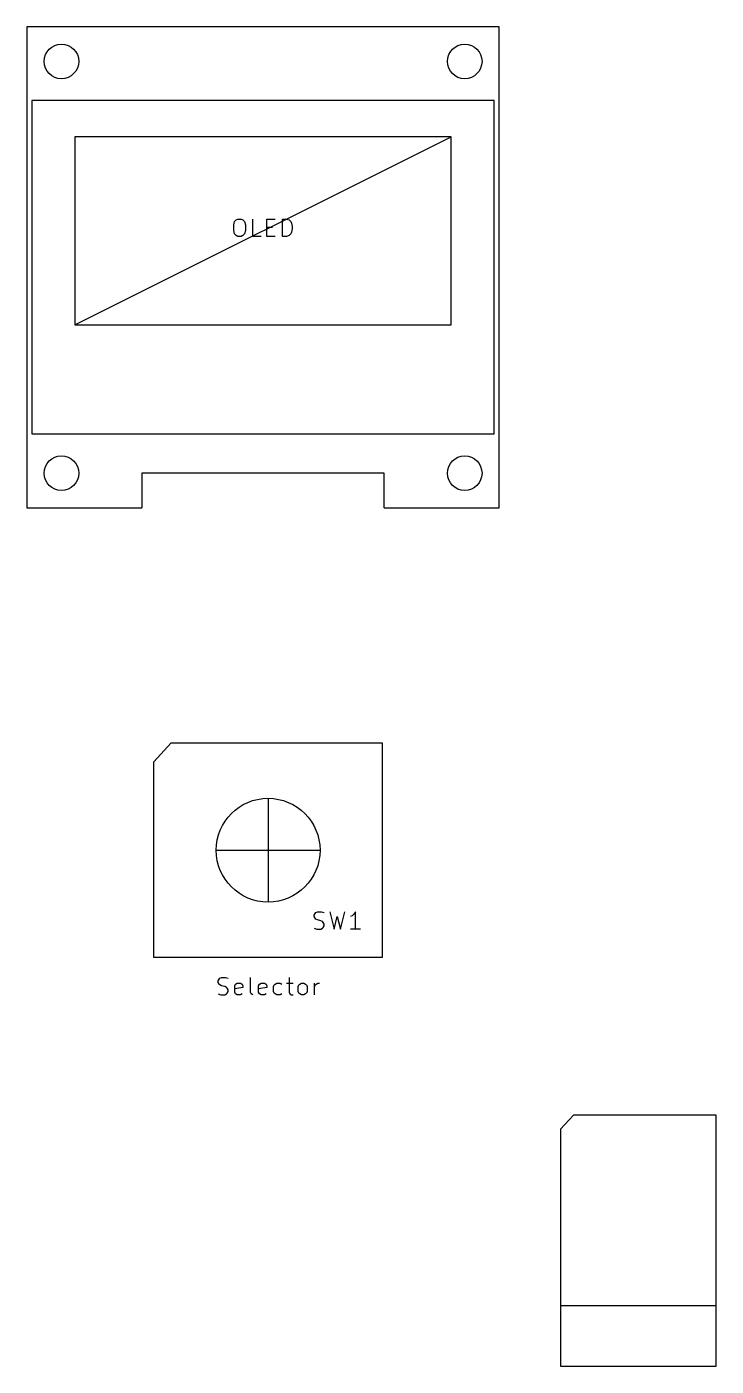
# Model space of a CAD drawing. Extents: x 154 to 193.9, y -143.7 to -66.3.
import ezdxf

# ---------------------------------------------------------------- set-up
doc = ezdxf.new("R2010")
doc.units = 0
doc.layers.add('BLACK', color=7, linetype='CONTINUOUS')

msp = doc.modelspace()

# ---------------------------------------------------------------- linework, layer by layer
at = {"layer": 'BLACK', "linetype": 'CONTINUOUS'}
for p, q in [((181.34, -66.32), (154.04, -66.32)), ((154.04, -66.32), (154.04, -94.12)), ((181.34, -94.12), (181.34, -66.32)), ((181.04, -70.586), (154.34, -70.586)), ((154.34, -70.586), (154.34, -89.854)), ((181.04, -89.854), (181.04, -70.586)), ((178.562, -72.686), (156.818, -72.686)), ((156.818, -72.686), (156.818, -83.55)), ((156.818, -83.55), (178.562, -72.686)), ((178.562, -83.55), (178.562, -72.686)), ((166, -77.7657), (166.047, -77.5752)), ((166, -78.099), (166, -77.7657)), ((166.047, -78.2895), (166, -78.099)), ((166.047, -77.5752), (166.142, -77.48)), ((166.142, -77.48), (166.238, -77.4324)), ((166.238, -77.4324), (166.428, -77.4324)), ((166.428, -77.4324), (166.523, -77.48)), ((166.523, -77.48), (166.619, -77.5752)), ((166.619, -77.5752), (166.666, -77.7657)), ((166.666, -78.099), (166.619, -78.2895)), ((166.666, -77.7657), (166.666, -78.099)), ((167.095, -78.4324), (167.095, -77.4324)), ((167.904, -78.4324), (167.904, -77.4324)), ((167.904, -77.4324), (168.38, -77.4324)), ((167.904, -77.9086), (168.238, -77.9086)), ((168.809, -78.4324), (168.809, -77.4324)), ((168.809, -77.4324), (169.047, -77.4324)), ((169.047, -77.4324), (169.19, -77.48)), ((169.19, -77.48), (169.285, -77.5752)), ((169.285, -77.5752), (169.333, -77.6705)), ((169.333, -77.6705), (169.38, -77.861)), ((169.38, -78.0038), (169.333, -78.1943)), ((169.38, -77.861), (169.38, -78.0038)), ((166.142, -78.3848), (166.047, -78.2895)), ((166.238, -78.4324), (166.142, -78.3848)), ((166.428, -78.4324), (166.238, -78.4324)), ((166.523, -78.3848), (166.428, -78.4324)), ((166.619, -78.2895), (166.523, -78.3848)), ((167.571, -78.4324), (167.095, -78.4324)), ((168.38, -78.4324), (167.904, -78.4324)), ((169.047, -78.4324), (168.809, -78.4324)), ((169.19, -78.3848), (169.047, -78.4324)), ((169.285, -78.2895), (169.19, -78.3848)), ((169.333, -78.1943), (169.285, -78.2895)), ((156.818, -83.55), (178.562, -83.55)), ((154.34, -89.854), (181.04, -89.854)), ((174.69, -92.12), (160.69, -92.12)), ((160.69, -92.12), (160.69, -94.12)), ((174.69, -94.12), (174.69, -92.12)), ((154.04, -94.12), (160.69, -94.12)), ((174.69, -94.12), (181.34, -94.12)), ((161.38, -108.81), (162.38, -107.71)), ((162.38, -107.71), (174.58, -107.71)), ((174.58, -107.71), (174.58, -120.11)), ((161.38, -120.11), (161.38, -108.81)), ((167.98, -110.91), (167.98, -116.91)), ((164.98, -113.91), (170.98, -113.91)), ((170.647, -117.653), (170.694, -117.558)), ((170.647, -117.748), (170.647, -117.653)), ((170.694, -117.558), (170.742, -117.51)), ((170.742, -117.51), (170.837, -117.462)), ((170.837, -117.462), (171.075, -117.462)), ((171.075, -117.462), (171.218, -117.51)), ((171.551, -117.462), (171.79, -118.462)), ((172.17, -118.462), (172.409, -117.462)), ((172.932, -117.605), (172.837, -117.7)), ((173.028, -117.462), (172.932, -117.605)), ((173.028, -118.462), (173.028, -117.462)), ((170.694, -117.843), (170.647, -117.748)), ((170.647, -118.415), (170.79, -118.462)), ((170.742, -117.891), (170.694, -117.843)), ((170.837, -117.939), (170.742, -117.891)), ((171.028, -117.986), (170.837, -117.939)), ((171.123, -118.034), (171.028, -117.986)), ((171.028, -118.462), (171.123, -118.415)), ((171.17, -118.081), (171.123, -118.034)), ((171.123, -118.415), (171.17, -118.367)), ((171.218, -118.177), (171.17, -118.081)), ((171.17, -118.367), (171.218, -118.272)), ((171.218, -118.272), (171.218, -118.177)), ((171.79, -118.462), (171.98, -117.748)), ((171.98, -117.748), (172.17, -118.462)), ((172.837, -117.7), (172.742, -117.748)), ((170.79, -118.462), (171.028, -118.462)), ((173.313, -118.462), (172.742, -118.462)), ((174.58, -120.11), (161.38, -120.11)), ((165.099, -121.453), (165.147, -121.358)), ((165.099, -121.548), (165.099, -121.453)), ((165.147, -121.358), (165.194, -121.31)), ((165.194, -121.31), (165.29, -121.262)), ((165.29, -121.262), (165.528, -121.262)), ((165.528, -121.262), (165.67, -121.31)), ((166.956, -122.12), (166.956, -121.262)), ((169.194, -121.262), (169.194, -122.12)), ((165.147, -121.643), (165.099, -121.548)), ((165.099, -122.215), (165.242, -122.262)), ((165.194, -121.691), (165.147, -121.643)), ((165.29, -121.739), (165.194, -121.691)), ((165.242, -122.262), (165.48, -122.262)), ((165.48, -121.786), (165.29, -121.739)), ((165.575, -121.834), (165.48, -121.786)), ((165.48, -122.262), (165.575, -122.215)), ((165.623, -121.881), (165.575, -121.834)), ((165.575, -122.215), (165.623, -122.167)), ((165.67, -121.977), (165.623, -121.881)), ((165.623, -122.167), (165.67, -122.072)), ((165.67, -122.072), (165.67, -121.977)), ((166.051, -121.739), (166.099, -121.643)), ((166.051, -122.12), (166.051, -121.739)), ((166.528, -121.834), (166.051, -121.929)), ((166.099, -122.215), (166.051, -122.12)), ((166.099, -121.643), (166.194, -121.596)), ((166.194, -122.262), (166.099, -122.215)), ((166.194, -121.596), (166.385, -121.596)), ((166.385, -122.262), (166.194, -122.262)), ((166.385, -121.596), (166.48, -121.643)), ((166.48, -122.215), (166.385, -122.262)), ((166.48, -121.643), (166.528, -121.739)), ((166.528, -121.739), (166.528, -121.834)), ((167.004, -122.215), (166.956, -122.12)), ((167.099, -122.262), (167.004, -122.215)), ((167.432, -121.739), (167.48, -121.643)), ((167.432, -122.12), (167.432, -121.739)), ((167.909, -121.834), (167.432, -121.929)), ((167.48, -122.215), (167.432, -122.12)), ((167.48, -121.643), (167.575, -121.596)), ((167.575, -122.262), (167.48, -122.215)), ((167.575, -121.596), (167.766, -121.596)), ((167.766, -122.262), (167.575, -122.262)), ((167.766, -121.596), (167.861, -121.643)), ((167.861, -122.215), (167.766, -122.262)), ((167.861, -121.643), (167.909, -121.739)), ((167.909, -121.739), (167.909, -121.834)), ((168.29, -121.786), (168.337, -121.691)), ((168.29, -122.072), (168.29, -121.786)), ((168.337, -122.167), (168.29, -122.072)), ((168.337, -121.691), (168.385, -121.643)), ((168.385, -122.215), (168.337, -122.167)), ((168.385, -121.643), (168.48, -121.596)), ((168.48, -122.262), (168.385, -122.215)), ((168.48, -121.596), (168.67, -121.596)), ((168.67, -122.262), (168.48, -122.262)), ((168.67, -121.596), (168.766, -121.643)), ((168.766, -122.215), (168.67, -122.262)), ((169.051, -121.596), (169.432, -121.596)), ((169.194, -122.12), (169.242, -122.215)), ((169.242, -122.215), (169.337, -122.262)), ((169.337, -122.262), (169.432, -122.262)), ((169.718, -121.786), (169.766, -121.691)), ((169.718, -122.072), (169.718, -121.786)), ((169.766, -122.167), (169.718, -122.072)), ((169.766, -121.691), (169.813, -121.643)), ((169.813, -122.215), (169.766, -122.167)), ((169.813, -121.643), (169.909, -121.596)), ((169.909, -122.262), (169.813, -122.215)), ((169.909, -121.596), (170.051, -121.596)), ((170.051, -122.262), (169.909, -122.262)), ((170.051, -121.596), (170.147, -121.643)), ((170.147, -122.215), (170.051, -122.262)), ((170.147, -121.643), (170.194, -121.691)), ((170.194, -122.167), (170.147, -122.215)), ((170.194, -121.691), (170.242, -121.786)), ((170.242, -122.072), (170.194, -122.167)), ((170.242, -121.786), (170.242, -122.072)), ((170.67, -122.262), (170.67, -121.596)), ((170.67, -121.786), (170.718, -121.691)), ((170.718, -121.691), (170.766, -121.643)), ((170.766, -121.643), (170.861, -121.596)), ((170.861, -121.596), (170.956, -121.596)), ((184.865, -130.033), (185.62, -129.23)), ((193.87, -129.23), (185.62, -129.23)), ((193.87, -143.73), (193.87, -129.23)), ((184.87, -130.03), (184.87, -143.73)), ((184.87, -140.23), (193.87, -140.23)), ((184.87, -143.73), (193.87, -143.73))]:
    msp.add_line(p, q, dxfattribs=at)
at = {"layer": 'BLACK'}
for centre, radius in [((156.04, -68.32), 1), ((179.34, -68.32), 1), ((156.04, -92.12), 1), ((179.34, -92.12), 1), ((167.98, -113.91), 3)]:
    msp.add_circle(centre, radius, dxfattribs=at)

doc.saveas('drawing.dxf')
